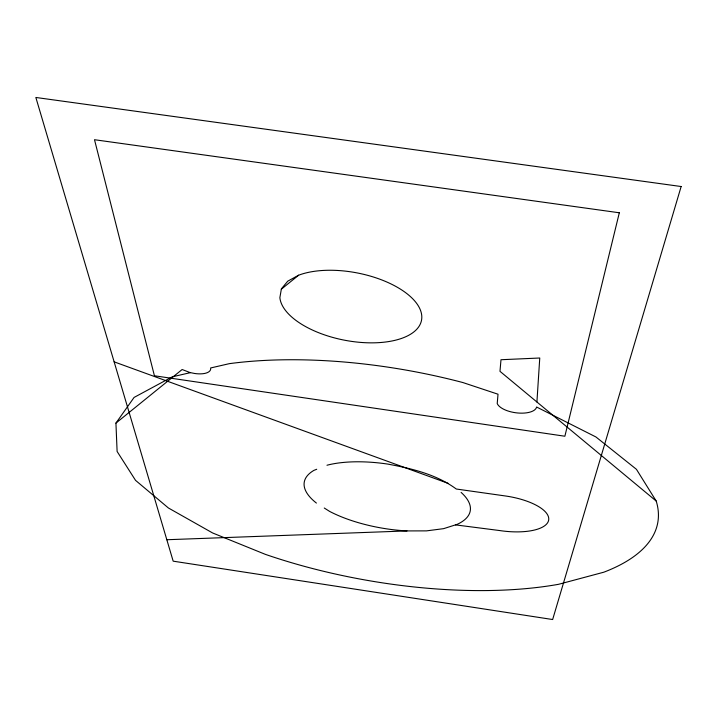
<?xml version="1.0" encoding="UTF-8"?>
<svg xmlns="http://www.w3.org/2000/svg" width="717" height="717" viewBox="0 0 717 717"><rect width="100%" height="100%" fill="white"/><g stroke="black" fill="none" stroke-linecap="round" stroke-linejoin="round"><path stroke-width="1.08" d="M536.916 401.995L539.758 358.007L500.986 359.728L499.982 371.325L656.207 501.058A275.588 106.896 9.9 0 1 603.804 572.202L558.615 584.292A275.588 106.896 9.9 0 1 265.335 554.349L212.653 532.982L168.387 507.968L135.531 480.345L117.113 451.468L115.93 423.111L134.079 397.433L172.304 376.819L190.444 372.634M115.93 423.111L182.136 369.515L189.978 372.535L194.585 373.476A18.194 7.744 13.1 0 0 210.646 367.964L229.297 363.662A275.588 106.896 9.9 0 1 462.877 382.546L498.019 394.216L497.222 403.546A20.067 8.792 7.9 0 0 517.826 412.992A20.067 8.792 7.9 0 0 536.594 407.014L595.944 436.976L636.427 469.303L656.207 501.058M281.333 289.211L298.63 275.211A72.041 34.228 11 0 1 410.733 296.874A72.041 34.228 11 0 1 372.293 342.851A72.041 34.228 11 0 1 279.872 297.654L281.396 288.834L287.759 281.163L298.63 275.211M316.726 469.268L313.938 470.361A84.23 32.059 9.8 0 0 316.412 503.065M166.819 539.731L406.987 530.921L426.481 530.876L443.608 528.653L457.231 524.324A84.23 32.059 9.8 0 0 461.112 492.409M455.492 524.88L499.874 530.58A46.04 17.522 8.2 0 0 548.639 520.192A46.04 17.522 8.2 0 0 506.202 496.083L456.29 489.021C436.411 474.34 411.603 468.506 387.7 464.078A84.23 32.059 9.8 0 0 326.97 465.243M114.137 361.843L448.268 483.392M324.263 508.021L329.641 511.418A84.23 32.059 9.8 0 0 406.987 530.921M619.318 212.779L564.871 436.232L154.424 375.771L94.501 139.716L619.318 212.779M681.15 186.528L552.646 619.533L173.173 561.169L35.85 97.467L681.15 186.528"/></g></svg>
